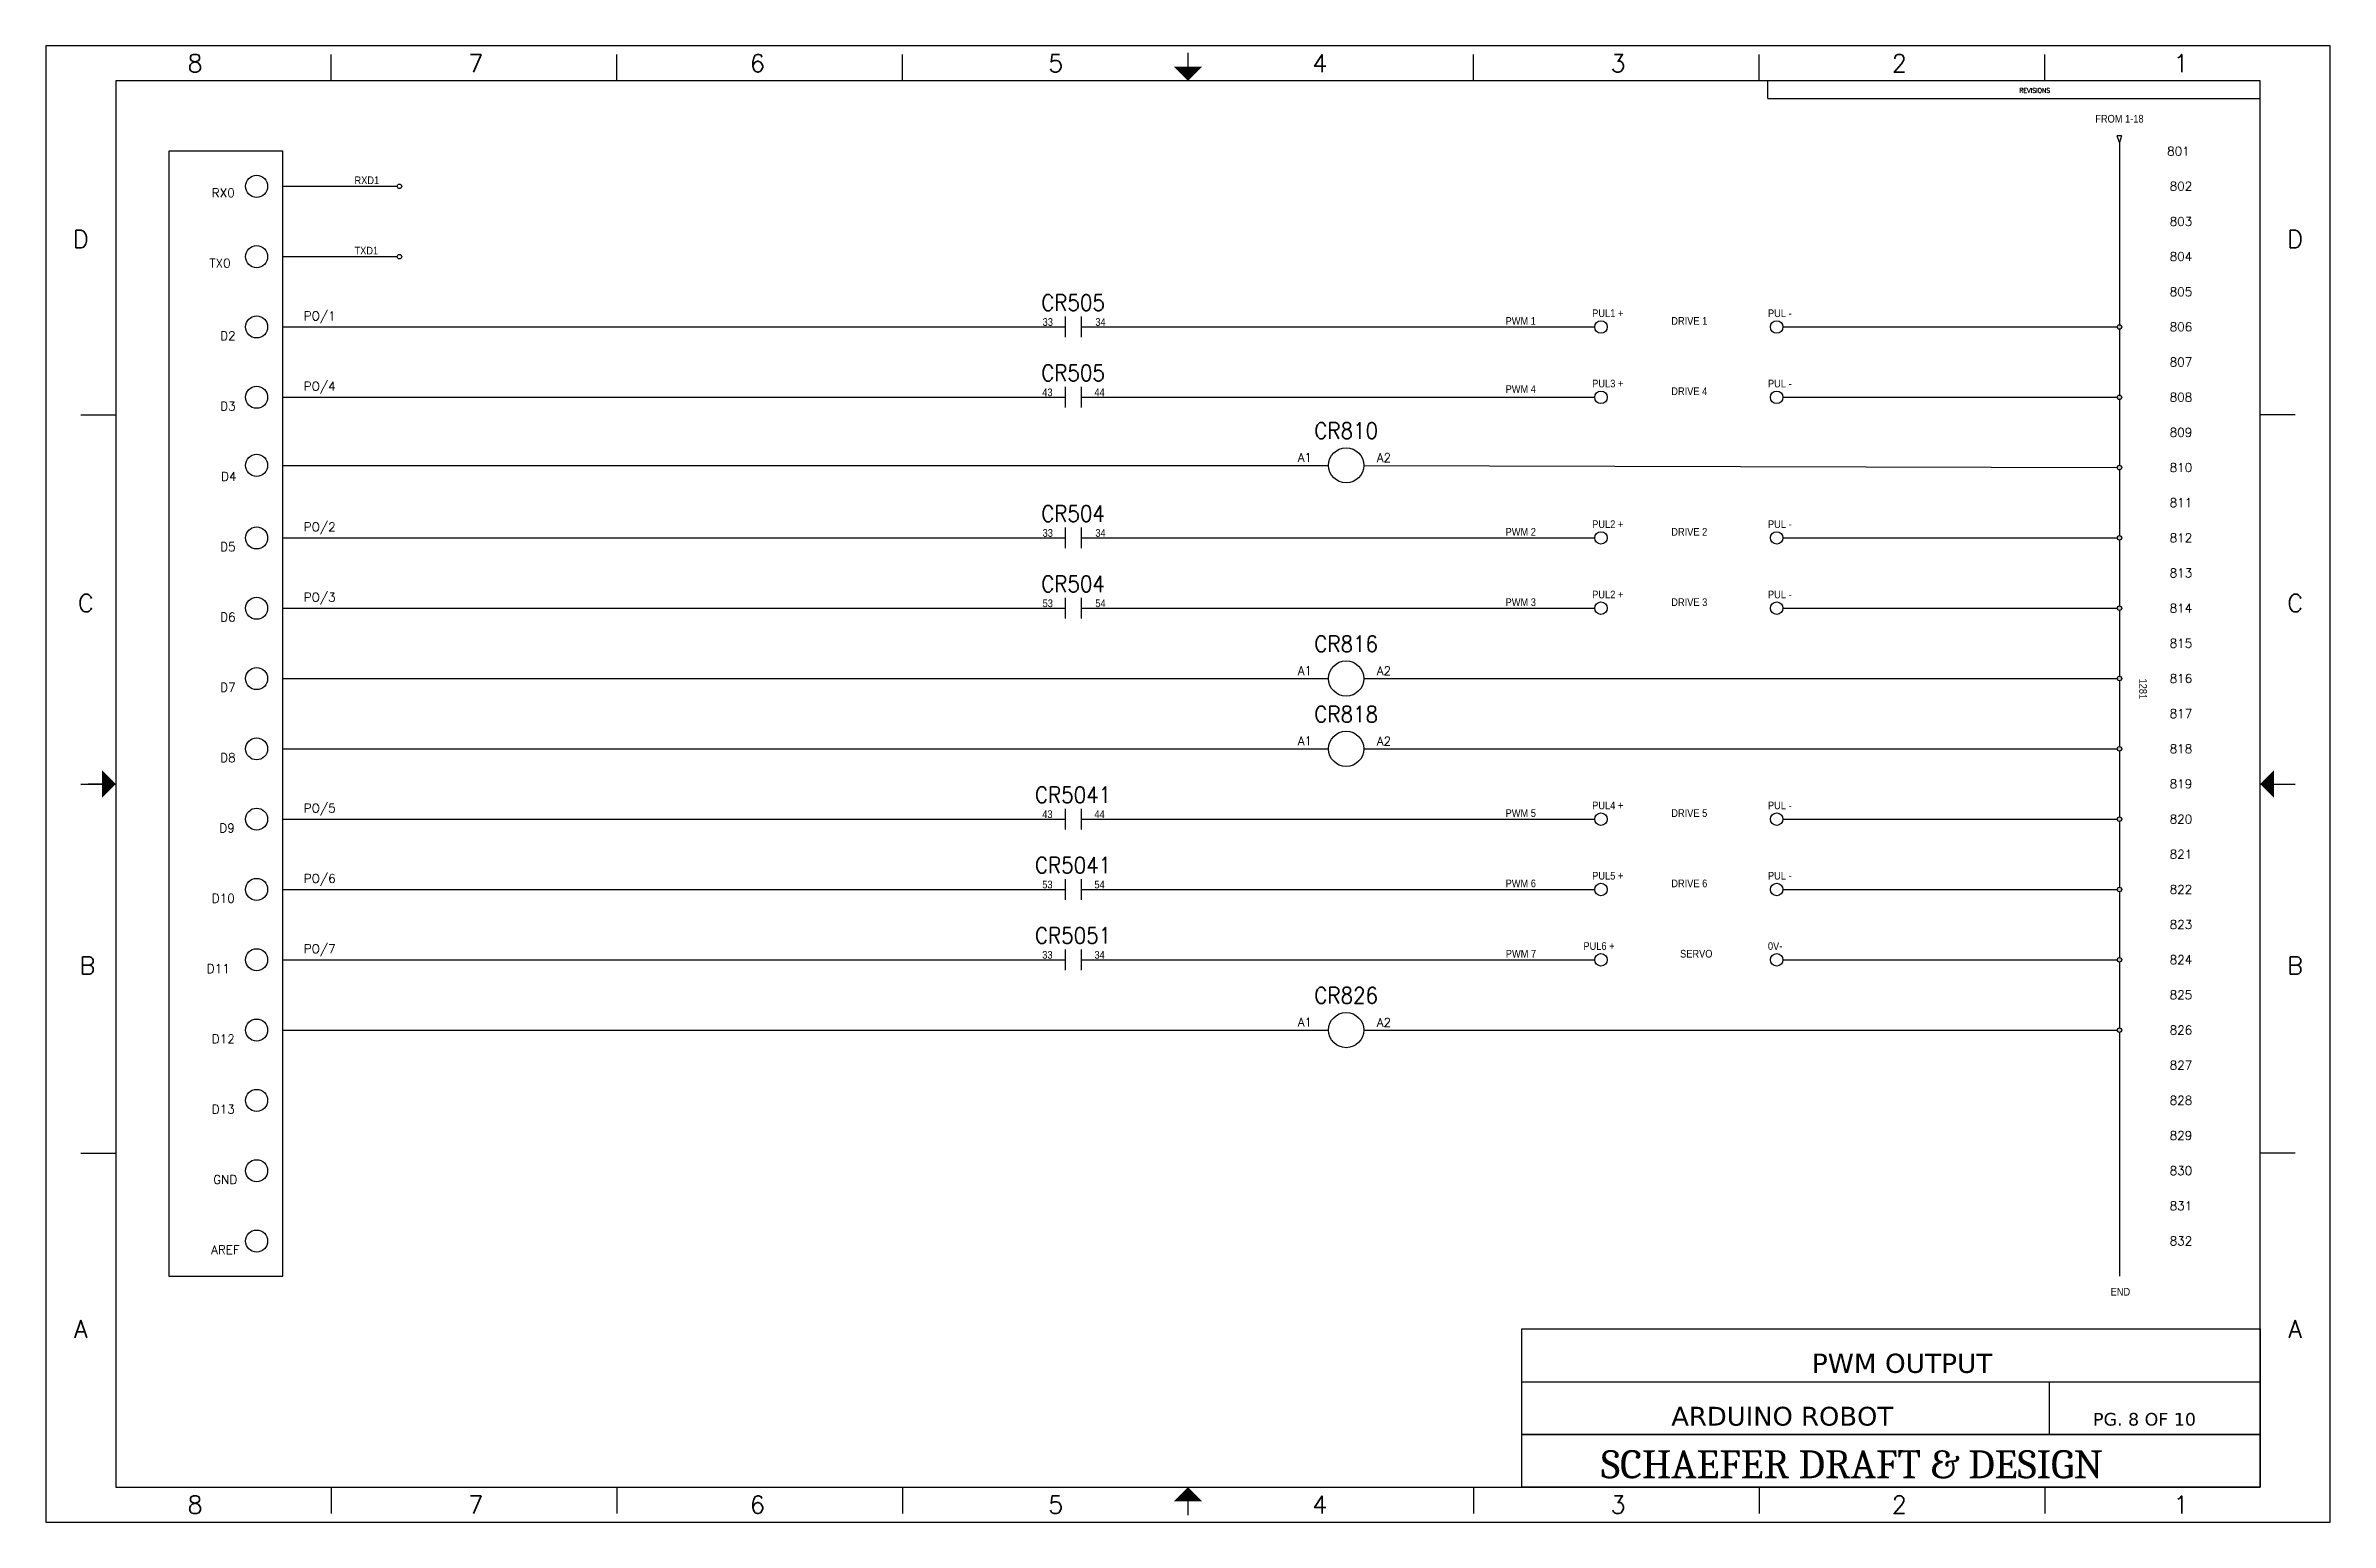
# Model space of a CAD drawing. Header units: inches. Extents: x 1.5 to 34, y 1.5 to 22.5.
import ezdxf
from ezdxf.enums import TextEntityAlignment as Align

# ---------------------------------------------------------------- set-up
doc = ezdxf.new("R2010")
doc.units = ezdxf.units.IN
doc.header["$MEASUREMENT"] = 0
doc.layers.add('PSYMS', color=7, linetype='Continuous')
doc.layers.add('Title Block', color=7, linetype='Continuous')
doc.styles.add('AW_TAG', font='txt', dxfattribs={"width": 0.9, "height": 0.109375})
doc.styles.add('Roman', font='romans')
doc.styles.get("Standard").update_dxf_attribs({"font": 'cambriab.ttf'})
doc.styles.add('Textstil62', font='verdana.ttf')
doc.styles.add('WD', font='romans.shx')

# ---------------------------------------------------------------- blocks, each defined once
blk = doc.blocks.new('ANSI_border_D')
blk.add_line((24.5, 20.25), (31.5, 20.25))
at = {"layer": 'Title Block'}
for p, q in [((0, 21), (0, 0)), ((32.5, 21), (0, 21)), ((4.062, 20.5), (4.062, 20.875)), ((8.125, 20.5), (8.125, 20.875)), ((12.187, 20.5), (12.187, 20.875)), ((16.25, 20.5), (16.25, 20.875)), ((20.312, 20.5), (20.312, 20.875)), ((24.375, 20.5), (24.375, 20.875)), ((28.437, 20.5), (28.437, 20.875)), ((32.5, 0), (32.5, 21)), ((32.5, 20.5), (32.5, 20.875)), ((1, 20.5), (1, 0.5)), ((31.5, 20.5), (1, 20.5)), ((24.5, 20.25), (24.5, 20.5)), ((31.5, 0.5), (31.5, 20.5)), ((0.5, 15.75), (1, 15.75)), ((32, 15.75), (31.5, 15.75)), ((0.5, 10.5), (1, 10.5)), ((31.5, 10.5), (32, 10.5)), ((0.5, 5.25), (1, 5.25)), ((32, 5.25), (31.5, 5.25)), ((1, 0.5), (31.5, 0.5)), ((4.062, 0.5), (4.062, 0.125)), ((8.125, 0.5), (8.125, 0.125)), ((12.187, 0.5), (12.187, 0.125)), ((16.25, 0.125), (16.25, 0.5)), ((20.312, 0.5), (20.312, 0.125)), ((24.375, 0.5), (24.375, 0.125)), ((28.437, 0.5), (28.437, 0.125)), ((32.5, 0.125), (32.5, 0.5)), ((0, 0), (32.5, 0))]:
    blk.add_line(p, q, dxfattribs=at)
at = {"layer": 'Title Block', "const_width": 0.02}
for points in [[(16.25, 20.9), (16.25, 20.7)], [(0.6, 10.5), (0.6, 10.5)], [(0.6, 10.5), (0.8, 10.5)], [(31.9, 10.5), (31.9, 10.5)], [(16.25, 0.1), (16.25, 0.3)]]:
    blk.add_lwpolyline(points, dxfattribs=at)
at = {"layer": 'Title Block'}
for points in [[(16.05, 20.7), (16.45, 20.7), (16.25, 20.5)], [(0.8, 10.3), (0.8, 10.7), (1, 10.5)], [(31.7, 10.3), (31.7, 10.7), (31.5, 10.5)], [(16.05, 0.3), (16.45, 0.3), (16.25, 0.5)]]:
    blk.add_solid(points, dxfattribs=at)
at = {"layer": 'Title Block', "style": 'Roman'}
for s, p in [('8', (2.125, 20.75)), ('7', (6.119, 20.75)), ('6', (10.125, 20.75)), ('5', (14.369, 20.75)), ('4', (18.125, 20.75)), ('3', (22.369, 20.75)), ('2', (26.369, 20.75)), ('1', (30.375, 20.75)), ('D', (0.5, 18.25)), ('D', (32, 18.25)), ('C', (0.571, 13.073)), ('C', (32, 13.073)), ('B', (0.595, 7.919)), ('B', (32, 7.919)), ('A', (0.5, 2.75)), ('A', (32, 2.75)), ('8', (2.125, 0.25)), ('7', (6.119, 0.25)), ('6', (10.125, 0.25)), ('5', (14.369, 0.25)), ('4', (18.125, 0.25)), ('3', (22.369, 0.25)), ('2', (26.369, 0.25)), ('1', (30.375, 0.25))]:
    blk.add_text(s, height=0.25, dxfattribs=at).set_placement(p, align=Align.MIDDLE_CENTER)
blk.add_text('REVISIONS', height=0.065, dxfattribs=at).set_placement((28.075, 20.332))
blk = doc.blocks.new('WD_MLRH')
at = {"style": 'WD'}
blk.add_attdef('RUNGFIRST', text='', height=0.125, dxfattribs=at).set_placement((-0.25, 0), align=Align.MIDDLE_RIGHT)
at = {"style": 'WD', "flags": 1}
for tag, p in [('RUNGHORV', (-0.25, -0.127)), ('WIREMODE', (-0.25, -0.281)), ('RUNGDIST', (-0.25, -0.2)), ('RUNGCNT', (-0.25, -0.237)), ('RUNGINC', (-0.25, -0.163)), ('WIREFMT', (-0.25, -0.321)), ('WIRE-START', (-0.25, -0.356)), ('WIRE-GSUF', (-0.25, -0.396)), ('PH3SPACE', (-0.25, -0.437))]:
    blk.add_attdef(tag, text='', height=0.025, dxfattribs=at).set_placement(p, align=Align.RIGHT)
blk = doc.blocks.new('HA1X1')
for p, q in [((-0.09375, 0.03125), (0, 0)), ((0, 0), (-0.09375, -0.03125))]:
    blk.add_line(p, q)
at = {"style": 'WD', "flags": 1}
blk.add_attdef('X4TERM01', (0, 0), '', height=0.01, dxfattribs=at)
at = {"style": 'WD', "width": 0.9}
blk.add_attdef('DESC1', (0.1, 0.0406), '', height=0.125, dxfattribs=at)
blk.add_attdef('DESC2', text='', height=0.125, dxfattribs=at).set_placement((0.1, -0.025), align=Align.TOP_LEFT)
blk = doc.blocks.new('HCR21')
at = {"linetype": 'Continuous'}
for p, q in [((-0.062, 0.08), (-0.062, -0.08)), ((0.062, 0.08), (0.062, -0.08))]:
    blk.add_line(p, q, dxfattribs=at)
at = {"style": 'WD'}
for tag, width, p in [('INST', 0.7, (0, 0.451)), ('LOC', 0.7, (0, 0.281)), ('TAG2', 0.9, (0, 0.125)), ('XREF', 0.7, (0, -0.297)), ('DESC1', 0.7, (0, -0.449)), ('DESC2', 0.7, (0, -0.597)), ('DESC3', 0.7, (0, -0.744))]:
    blk.add_attdef(tag, text='', height=0.125, dxfattribs=dict(at, width=width)).set_placement(p, align=Align.CENTER)
for tag, p, height, flags in [('X4TERM01', (-0.062, 0), 0.0125, 1), ('X1TERM02', (0.062, 0), 0.0125, 1), ('FAMILY', (0.097, 0.053), 0.01, 9), ('CONTACT', (0.097, 0.036), 0.01, 1)]:
    blk.add_attdef(tag, p, '', height=height, dxfattribs=dict(at, flags=flags))
for tag, p in [('X2LINK', (0, 0.125)), ('X8LINK', (0, -0.125))]:
    blk.add_attdef(tag, p, '', height=0.01, dxfattribs=at)
at = {"linetype": 'Continuous', "style": 'WD', "flags": 8}
blk.add_attdef('TERM01', text='', height=0.125, dxfattribs=at).set_placement((-0.125, -0.016), align=Align.TOP_RIGHT)
blk.add_attdef('TERM02', text='', height=0.125, dxfattribs=at).set_placement((0.125, -0.016), align=Align.TOP_LEFT)

msp = doc.modelspace()

# ---------------------------------------------------------------- hatches: boundary and pattern name
at = {"layer": 'PSYMS'}
h = msp.add_hatch(dxfattribs=at)
h.set_pattern_fill('ANSI31', color=256)
h.set_pattern_definition([(45, (0, 1), (-0.08838835, 0.08838835), [])])
edge = h.paths.add_edge_path()
edge.add_ellipse((31, 19.5), major_axis=(0, 0.0322), ratio=1, start_angle=0, end_angle=360)
edge = h.paths.add_edge_path()
edge.add_ellipse((31, 18.5), major_axis=(0, 0.0322), ratio=1, start_angle=0, end_angle=360)
edge = h.paths.add_edge_path()
edge.add_ellipse((31, 15.5), major_axis=(0, 0.0322), ratio=1, start_angle=0, end_angle=360)
h = msp.add_hatch(color=256, dxfattribs=at)
h.dxf.hatch_style = 1
edge = h.paths.add_edge_path()
edge.add_ellipse((31, 12.5), major_axis=(0, 0.0322), ratio=1, start_angle=180, end_angle=360)
edge.add_ellipse((31, 12.5), major_axis=(0, 0.0322), ratio=1, start_angle=0, end_angle=90)
edge.add_ellipse((31, 12.5), major_axis=(0, 0.0322), ratio=1, start_angle=90, end_angle=180)
edge = h.paths.add_edge_path()
edge.add_ellipse((31, 14.5), major_axis=(0, 0.0322), ratio=1, start_angle=180, end_angle=360)
edge.add_ellipse((31, 14.5), major_axis=(0, 0.0322), ratio=1, start_angle=0, end_angle=90)
edge.add_ellipse((31, 14.5), major_axis=(0, 0.0322), ratio=1, start_angle=90, end_angle=180)
edge = h.paths.add_edge_path()
edge.add_ellipse((31, 15.5), major_axis=(0, 0.0322), ratio=1, start_angle=180, end_angle=360)
edge.add_ellipse((31, 15.5), major_axis=(0, 0.0322), ratio=1, start_angle=0, end_angle=90)
edge.add_ellipse((31, 15.5), major_axis=(0, 0.0322), ratio=1, start_angle=90, end_angle=180)
edge = h.paths.add_edge_path()
edge.add_ellipse((31, 17.5), major_axis=(0, 0.0322), ratio=1, start_angle=180, end_angle=360)
edge.add_ellipse((31, 17.5), major_axis=(0, 0.0322), ratio=1, start_angle=0, end_angle=90)
edge.add_ellipse((31, 17.5), major_axis=(0, 0.0322), ratio=1, start_angle=90, end_angle=180)
edge = h.paths.add_edge_path()
edge.add_ellipse((31, 18.5), major_axis=(0, 0.0322), ratio=1, start_angle=180, end_angle=360)
edge.add_ellipse((31, 18.5), major_axis=(0, 0.0322), ratio=1, start_angle=0, end_angle=90)
edge.add_ellipse((31, 18.5), major_axis=(0, 0.0322), ratio=1, start_angle=90, end_angle=180)
h = msp.add_hatch(dxfattribs=at)
h.set_pattern_fill('ANSI31', color=256)
edge = h.paths.add_edge_path()
edge.add_ellipse((12.496, 17.5), major_axis=(0, 0.0322), ratio=1, start_angle=270, end_angle=450)
edge.add_ellipse((12.496, 17.5), major_axis=(0, 0.0322), ratio=1, start_angle=90, end_angle=180.2177)
edge.add_ellipse((12.496, 17.5), major_axis=(0, 0.0322), ratio=1, start_angle=180.2177, end_angle=270)
h = msp.add_hatch(color=256, dxfattribs=at)
h.dxf.hatch_style = 1
edge = h.paths.add_edge_path()
edge.add_ellipse((31, 13.5), major_axis=(0, 0.0322), ratio=1, start_angle=0, end_angle=360)
edge = h.paths.add_edge_path()
edge.add_ellipse((31, 16.5), major_axis=(0, 0.0322), ratio=1, start_angle=0, end_angle=360)
h = msp.add_hatch(color=256, dxfattribs=at)
h.dxf.hatch_style = 1
edge = h.paths.add_edge_path()
edge.add_ellipse((31, 11.5), major_axis=(0, 0.0322), ratio=1, start_angle=180, end_angle=360)
edge.add_ellipse((31, 11.5), major_axis=(0, 0.0322), ratio=1, start_angle=0, end_angle=90)
edge.add_ellipse((31, 11.5), major_axis=(0, 0.0322), ratio=1, start_angle=90, end_angle=180)
edge = h.paths.add_edge_path()
edge.add_ellipse((31, 10.5), major_axis=(0, 0.0322), ratio=1, start_angle=180, end_angle=360)
edge.add_ellipse((31, 10.5), major_axis=(0, 0.0322), ratio=1, start_angle=0, end_angle=90)
edge.add_ellipse((31, 10.5), major_axis=(0, 0.0322), ratio=1, start_angle=90, end_angle=180)
edge = h.paths.add_edge_path()
edge.add_ellipse((31, 9.5), major_axis=(0, 0.0322), ratio=1, start_angle=180, end_angle=360)
edge.add_ellipse((31, 9.5), major_axis=(0, 0.0322), ratio=1, start_angle=0, end_angle=180)
edge = h.paths.add_edge_path()
edge.add_ellipse((31, 8.5), major_axis=(0, 0.0322), ratio=1, start_angle=180, end_angle=360)
edge.add_ellipse((31, 8.5), major_axis=(0, 0.0322), ratio=1, start_angle=0, end_angle=180)

# ---------------------------------------------------------------- linework, layer by layer
for centre, radius in [((4.5, 20.5), 0.157), ((4.5, 19.5), 0.157), ((4.5, 18.5), 0.157), ((23.625, 18.5), 0.0885), ((26.125, 18.5), 0.0885), ((4.5, 17.5), 0.157), ((23.625, 17.5), 0.0885), ((26.125, 17.5), 0.0885), ((4.5, 16.532), 0.157), ((20, 16.532), 0.25), ((4.5, 15.5), 0.157), ((23.625, 15.5), 0.0885), ((26.125, 15.5), 0.0885), ((4.5, 14.5), 0.157), ((23.625, 14.5), 0.0885), ((26.125, 14.5), 0.0885), ((4.5, 13.5), 0.157), ((20, 13.5), 0.25), ((20, 12.5), 0.25), ((4.5, 12.5), 0.157), ((4.5, 11.5), 0.157), ((23.625, 11.5), 0.0885), ((26.125, 11.5), 0.0885), ((4.5, 10.5), 0.157), ((23.625, 10.5), 0.0885), ((26.125, 10.5), 0.0885), ((4.5, 9.5), 0.157), ((23.625, 9.5), 0.0885), ((26.125, 9.5), 0.0885), ((4.5, 8.5), 0.157), ((20, 8.5), 0.25), ((4.5, 7.5), 0.157), ((4.5, 6.5), 0.157), ((4.5, 5.5), 0.157)]:
    msp.add_circle(centre, radius)
for p, q in [((31.031, 21.219), (30.969, 21.219)), ((31, 21.125), (31, 18.532)), ((4.875, 20.5), (6.5, 20.5)), ((4.875, 19.5), (6.5, 19.5)), ((4.875, 18.5), (16, 18.5)), ((16.23, 18.5), (23.536, 18.5)), ((26.214, 18.5), (30.968, 18.5)), ((31, 18.468), (31, 17.532)), ((4.875, 17.5), (16, 17.5)), ((16.23, 17.5), (23.536, 17.5)), ((26.214, 17.5), (30.968, 17.5)), ((31, 17.468), (31, 16.532)), ((4.875, 16.532), (19.75, 16.532)), ((20.25, 16.532), (30.968, 16.5)), ((31, 16.468), (31, 15.532)), ((4.875, 15.5), (16, 15.5)), ((16.23, 15.5), (23.536, 15.5)), ((26.214, 15.5), (30.968, 15.5)), ((31, 15.468), (31, 14.532)), ((4.875, 14.5), (16, 14.5)), ((16.23, 14.5), (23.536, 14.5)), ((26.214, 14.5), (30.968, 14.5)), ((31, 14.468), (31, 13.532)), ((4.875, 13.5), (19.75, 13.5)), ((20.25, 13.5), (30.968, 13.5)), ((31, 13.468), (31, 12.532)), ((4.875, 12.5), (19.75, 12.5)), ((20.25, 12.5), (30.968, 12.5)), ((31, 12.468), (31, 11.532)), ((4.875, 11.5), (16, 11.5)), ((16.23, 11.5), (23.536, 11.5)), ((26.214, 11.5), (30.968, 11.5)), ((31, 11.468), (31, 10.532)), ((4.875, 10.5), (16, 10.5)), ((16.23, 10.5), (23.536, 10.5)), ((26.214, 10.5), (30.968, 10.5)), ((31, 10.468), (31, 9.532)), ((4.875, 9.5), (16, 9.5)), ((16.23, 9.5), (23.536, 9.5)), ((26.214, 9.5), (30.968, 9.5)), ((31, 9.468), (31, 8.532)), ((4.875, 8.5), (19.75, 8.5)), ((20.25, 8.5), (30.968, 8.5)), ((31, 8.468), (31, 5)), ((22.5, 3.5), (33, 3.5)), ((30, 3.5), (30, 2.75))]:
    msp.add_line(p, q, dxfattribs=at)
for points in [[(4.875, 21), (3.25, 21), (3.25, 5), (4.875, 5)], [(33, 2.75), (22.5, 2.75), (22.5, 4.25), (33, 4.25)], [(22.5, 2.75), (33, 2.75), (33, 2), (22.5, 2)]]:
    msp.add_lwpolyline(points, close=True, dxfattribs=at)
for centre in [(6.532, 20.5), (6.532, 19.5), (31, 18.5), (31, 17.5), (31, 16.5), (31, 15.5), (31, 14.5), (31, 13.5), (31, 12.5), (31, 11.5), (31, 10.5), (31, 9.5), (31, 8.5)]:
    msp.add_ellipse(centre, major_axis=(0, 0.0322), ratio=1, dxfattribs=at)

# ---------------------------------------------------------------- block references
msp.add_blockref('ANSI_border_D', (1.5, 1.5))
msp.add_blockref('WD_MLRH', (32.25, 21)).add_auto_attribs({'RUNGFIRST': '801'})
at = {"layer": 'PSYMS', "rotation": 270}
msp.add_blockref('HA1X1', (31, 21.125), dxfattribs=at)
at = {"layer": 'PSYMS', "xscale": 1.842327814839665, "yscale": 1.842327814839665, "zscale": 1.842327814839665}
for p, values in [((16.115, 18.5), {'TAG2': 'CR505'}), ((16.115, 17.5), {'TAG2': 'CR505'}), ((16.115, 15.5), {'TAG2': 'CR504'}), ((16.115, 14.5), {'TAG2': 'CR504'}), ((16.115, 11.5), {'TAG2': 'CR5041'}), ((16.115, 10.5), {'TAG2': 'CR5041'}), ((16.115, 9.5), {'TAG2': 'CR5051'})]:
    msp.add_blockref('HCR21', p, dxfattribs=at).add_auto_attribs(values)

# ---------------------------------------------------------------- texts
at = {"style": 'WD'}
for s, p in [('802', (32.036, 20.501)), ('803', (32.036, 20.001)), ('804', (32.036, 19.501)), ('805', (32.036, 19.001)), ('806', (32.036, 18.501)), ('807', (32.036, 18.001)), ('808', (32.036, 17.501)), ('809', (32.036, 17.001)), ('810', (32.036, 16.501)), ('811', (32.036, 16.001)), ('812', (32.036, 15.501)), ('813', (32.036, 15.001)), ('814', (32.036, 14.501)), ('815', (32.036, 14.001)), ('816', (32.036, 13.501)), ('817', (32.036, 13.001)), ('818', (32.036, 12.501)), ('819', (32.036, 12.001)), ('820', (32.036, 11.501)), ('821', (32.036, 11.001)), ('822', (32.036, 10.501)), ('823', (32.036, 10.001)), ('824', (32.036, 9.501)), ('825', (32.036, 9.001)), ('826', (32.036, 8.501)), ('827', (32.036, 8.001)), ('828', (32.036, 7.501)), ('829', (32.036, 7.001)), ('830', (32.036, 6.501)), ('831', (32.036, 6.001)), ('832', (32.036, 5.501))]:
    msp.add_text(s, height=0.125, dxfattribs=at).set_placement(p, align=Align.MIDDLE_RIGHT)
at = {"linetype": 'Continuous', "style": 'WD', "flags": 8}
for tag, p in [('RX0', (4.19, 20.469)), ('TX0', (4.131, 19.469)), ('PO/1', (5.625, 18.719)), ('D2', (4.202, 18.437)), ('PO/4', (5.625, 17.719)), ('D3', (4.202, 17.437)), ('A1', (19.514, 16.707)), ('D4', (4.214, 16.437)), ('PO/2', (5.625, 15.719)), ('D5', (4.202, 15.437)), ('PO/3', (5.625, 14.719)), ('D6', (4.202, 14.437)), ('A1', (19.514, 13.675)), ('D7', (4.202, 13.437)), ('A1', (19.514, 12.675)), ('D8', (4.202, 12.437)), ('PO/5', (5.625, 11.719)), ('D9', (4.19, 11.437)), ('PO/6', (5.625, 10.719)), ('D10', (4.19, 10.437)), ('D11', (4.119, 9.437)), ('PO/7', (5.625, 9.719)), ('A1', (19.514, 8.675)), ('D12', (4.19, 8.437)), ('D13', (4.19, 7.437)), ('GND', (4.226, 6.437)), ('AREF', (4.26, 5.437))]:
    msp.add_attdef(tag, text='', height=0.125, dxfattribs=at).set_placement(p, align=Align.TOP_RIGHT)
at = {"style": 'WD', "width": 0.9}
for tag, p in [('CR810', (20, 16.91)), ('CR816', (20, 13.878)), ('CR818', (20, 12.878)), ('CR826', (20, 8.878))]:
    msp.add_attdef(tag, text='CR', height=0.2303, dxfattribs=at).set_placement(p, align=Align.CENTER)
at = {"linetype": 'Continuous', "style": 'WD', "flags": 8}
for p in [(20.435, 16.704), (20.435, 13.672), (20.435, 12.672), (20.435, 8.672)]:
    msp.add_attdef('A2', text='', height=0.125, dxfattribs=at).set_placement(p, align=Align.TOP_LEFT)
at = {"layer": 'PSYMS', "style": 'AW_TAG', "width": 0.9}
msp.add_text('END', height=0.1094, dxfattribs=at).set_placement((30.875, 4.724))
at = {"layer": 'PSYMS', "style": 'Textstil62'}
for s, height, p in [('PWM OUTPUT', 0.2734, (26.625, 3.625)), ('ARDUINO ROBOT', 0.26765, (24.625, 2.875)), ('PG. 8 OF 10', 0.18026, (30.625, 2.875))]:
    msp.add_text(s, height=height, dxfattribs=at).set_placement(p)
at = {"layer": 'PSYMS'}
msp.add_text('SCHAEFER DRAFT & DESIGN', height=0.39983, dxfattribs=at).set_placement((23.625, 2.125))
at = {"layer": 'PSYMS', "char_height": 0.1094, "attachment_point": 1, "style": 'AW_TAG'}
for s, width, heights, insert in [('FROM 1-18', 0.875, [0.118], (30.656, 21.516)), ('RXD1', 0.70986, [0.118], (5.893, 20.641)), ('TXD1', 0.70986, [0.118], (5.893, 19.641)), ('33', 0.5, [0], (15.682, 18.625)), ('34', 0.5, [0], (16.432, 18.625)), ('PWM 1', 0.70986, [0.118], (22.268, 18.641)), ('PUL1 +', 0.70986, [0.118], (23.5, 18.75)), ('DRIVE 1', 0.70986, [0.118], (24.625, 18.641)), ('PUL -', 0.70986, [0.118], (26, 18.75)), ('43', 0.5, [0], (15.677, 17.625)), ('44', 0.5, [0], (16.419, 17.625)), ('PWM 4', 0.70986, [0.118], (22.268, 17.672)), ('PUL3 +', 0.70986, [0.118], (23.5, 17.75)), ('DRIVE 4', 0.70986, [0.118], (24.625, 17.641)), ('PUL -', 0.70986, [0.118], (26, 17.75)), ('33', 0.5, [0], (15.682, 15.625)), ('34', 0.5, [0], (16.432, 15.625)), ('PWM 2', 0.70986, [0.118], (22.268, 15.641)), ('PUL2 +', 0.70986, [0.118], (23.5, 15.75)), ('DRIVE 2', 0.70986, [0.118], (24.625, 15.641)), ('PUL -', 0.70986, [0.118], (26, 15.75)), ('53', 0.5, [0], (15.682, 14.625)), ('PWM 3', 0.70986, [0.118], (22.268, 14.641)), ('PUL2 +', 0.70986, [0.118], (23.5, 14.75)), ('DRIVE 3', 0.70986, [0.118], (24.625, 14.641)), ('PUL -', 0.70986, [0.118], (26, 14.75)), ('54', 0.5, [0], (16.432, 14.625)), ('PUL4 +', 0.70986, [0.118], (23.5, 11.75)), ('PUL -', 0.70986, [0.118], (26, 11.75)), ('43', 0.5, [0], (15.677, 11.625)), ('44', 0.5, [0], (16.419, 11.625)), ('PWM 5', 0.70986, [0.118], (22.268, 11.641)), ('DRIVE 5', 0.70986, [0.118], (24.625, 11.641)), ('PUL5 +', 0.70986, [0.118], (23.5, 10.75)), ('PUL -', 0.70986, [0.118], (26, 10.75)), ('53', 0.5, [0], (15.677, 10.625)), ('54', 0.5, [0], (16.419, 10.625)), ('PWM 6', 0.70986, [0.118], (22.268, 10.641)), ('DRIVE 6', 0.70986, [0.118], (24.625, 10.641)), ('PUL6 +', 0.70986, [0.118], (23.375, 9.75)), ('0V-', 0.70986, [0.118], (26, 9.75)), ('33', 0.5, [0], (15.677, 9.625)), ('34', 0.5, [0], (16.419, 9.625)), ('PWM 7', 0.70986, [0.118], (22.271, 9.641)), ('SERVO', 1.25544, [0.266], (24.75, 9.641))]:
    msp.add_mtext_dynamic_manual_height_columns(s, width=width, gutter_width=5, heights=heights, dxfattribs=dict(at, insert=insert))
at = {"layer": 'PSYMS', "insert": (31.391, 13.5), "char_height": 0.1094, "attachment_point": 1, "rotation": 270, "style": 'AW_TAG'}
msp.add_mtext_dynamic_manual_height_columns('1281', width=0.70986, gutter_width=5, heights=[0.118], dxfattribs=at)

doc.saveas('drawing.dxf')
